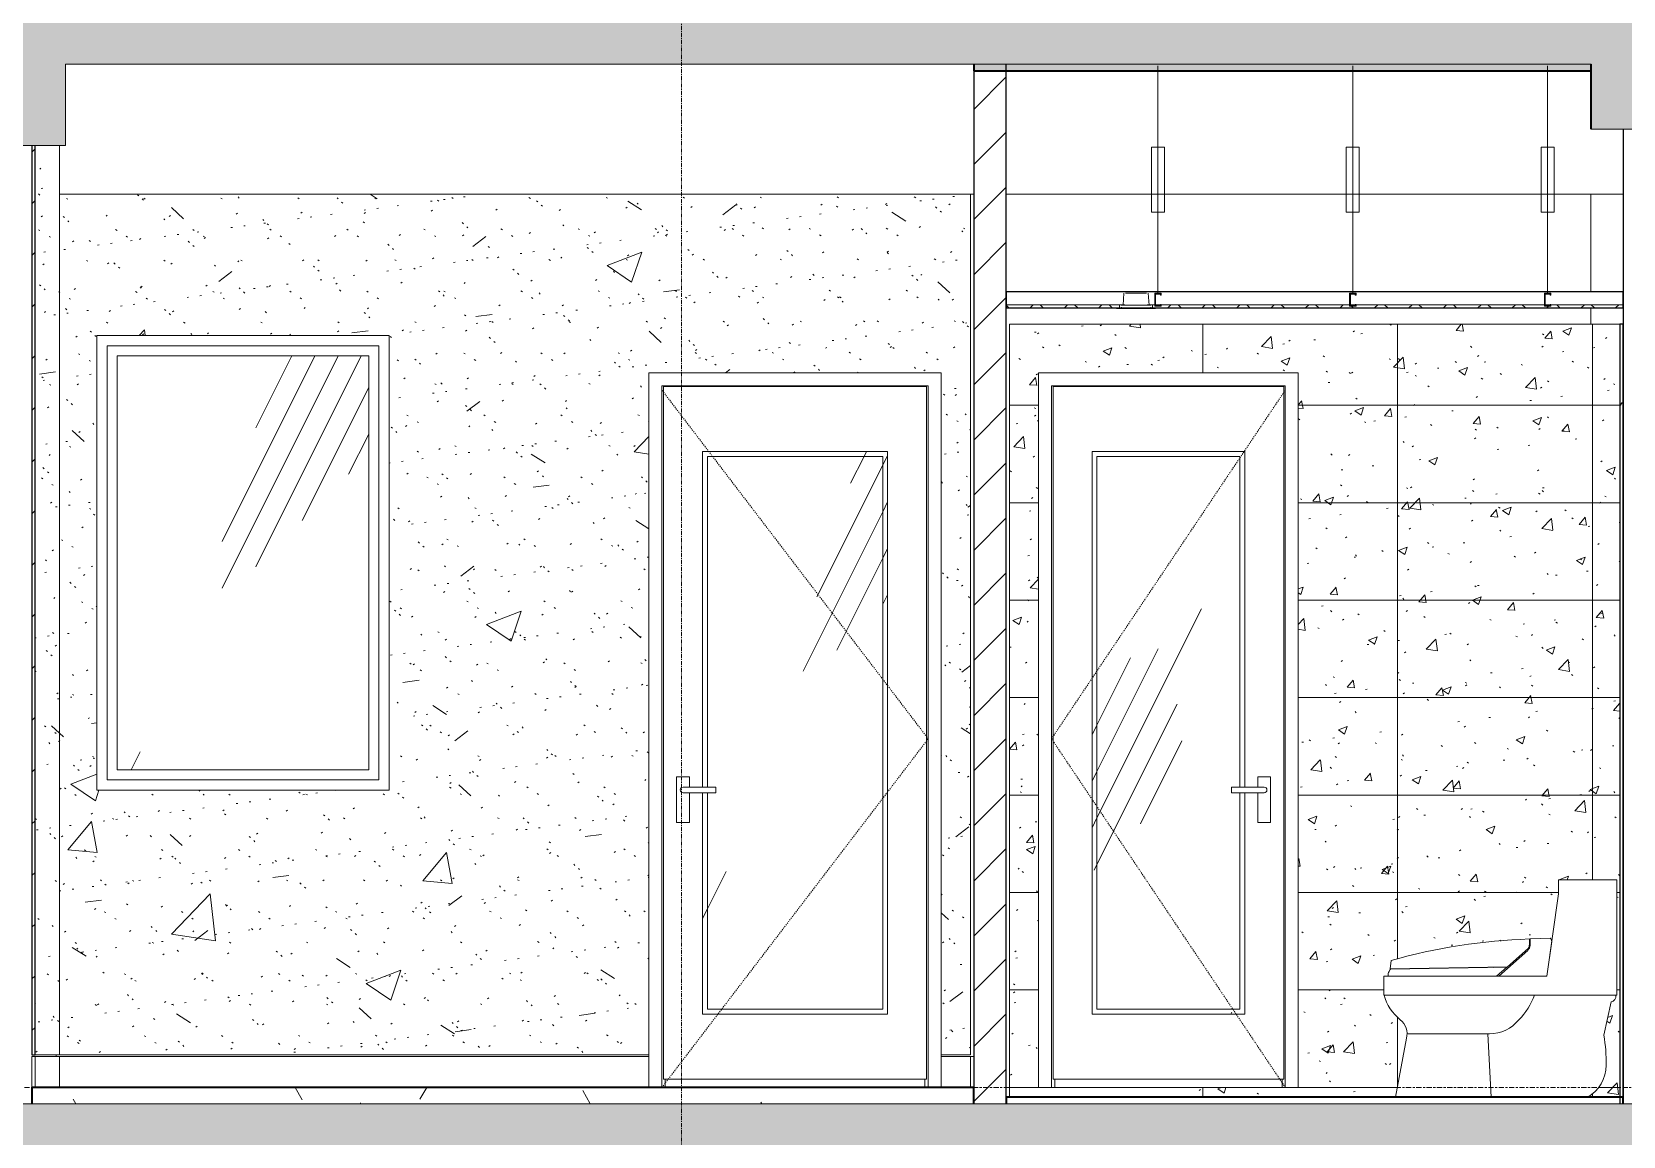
# Model space of a CAD drawing. Header units: millimetres. Extents: x -92143 to -2058, y -8802 to 35300.
# Drawn here: x -53437 to -48537, y 8850 to 12250 of the extents above; entities that cross this region are included whole.
import ezdxf

# ---------------------------------------------------------------- set-up
doc = ezdxf.new("R2010")
doc.units = ezdxf.units.MM
for name, pattern in [('Centre', [31.75, 6.35, -4.7625, 15.875, -4.7625]), ('Dash', [6.35, 3.175, -3.175]), ('Grid Line', [22.225, 12.7, -3.175, 3.175, -3.175])]:
    doc.linetypes.add(name, pattern=pattern)
for name, color, linetype, lineweight in [('0-1', 7, 'Continuous', 5), ('A-CLNG-1', 250, 'Continuous', 25), ('A-CLNG-2', 7, 'Continuous', 9), ('A-CLNG-PATT-1', 9, 'Continuous', 9), ('A-DETL-GENF', 92, 'Continuous', 9), ('A-DETL-GENF-1', 7, 'Continuous', 9), ('A-DETL-GENF-HDLN-1', 7, 'Dash', 9), ('A-DETL-GENF-HDLN-2', 1, 'Continuous', 9), ('A-DETL-THIN', 151, 'Continuous', 9), ('A-DOOR', 31, 'Continuous', 9), ('A-DOOR-1', 7, 'Continuous', 9), ('A-FLOR-1', 10, 'Continuous', 35), ('A-FLOR-HRAL', 11, 'Continuous', 9), ('A-FLOR-HRAL-1', 253, 'Continuous', 18), ('A-FLOR-HRAL-2', 9, 'Continuous', 9), ('A-FLOR-LEVL-2', 51, 'Centre', 9), ('A-FLOR-PATT-1', 7, 'Continuous', 9), ('A-FLOR-PATT-2', 67, 'Continuous', 9), ('A-GLAZ', 151, 'Continuous', 9), ('A-GLAZ-1', 7, 'Continuous', 9), ('A-WALL-1', 7, 'Continuous', 9), ('A-WALL-2', 250, 'Continuous', 25), ('A-WALL-PATT-1', 7, 'Continuous', 9), ('A-WALL-PATT-2', 9, 'Continuous', 9), ('E-LITE-EQPM', 33, 'Continuous', 9), ('E-LITE-EQPM-1', 7, 'Continuous', 9), ('I-WALL-1', 250, 'Continuous', 25), ('I-WALL-2', 7, 'Continuous', 9), ('P-SANR-FIXT', 6, 'Continuous', 9), ('P-SANR-FIXT-1', 7, 'Continuous', 9), ('S-BEAM-1', 12, 'Continuous', 5), ('S-BEAM-2', 7, 'Continuous', 9), ('S-BEAM-3', 10, 'Continuous', 35), ('S-COLS-1', 7, 'Continuous', 9), ('S-GRID-1', 1, 'Grid Line', 9)]:
    doc.layers.add(name, color=color, linetype=linetype, lineweight=lineweight)
pattern_1 = [(0, (-51987.05, 14125), (609.6, 152.4), [50.292, -406.908, 50.292, -406.908, -2438.4]), (0, (-51987.05, 14125), (609.6, 152.4), [-914.4, 50.292, -864.108, 50.292, -406.908, -1066.8]), (0, (-51987.05, 14125), (609.6, 152.4), [-2286, 50.292, -254.508, 50.292, -711.708]), (120, (-51758.45, 14201.2), (-436.7823, 451.729), [50.292, -406.908, 50.292, -2845.308]), (120, (-51758.45, 14201.2), (-436.7823, 451.729), [-507.492, -406.908, 50.292, -864.108, -1524]), (120, (-51758.45, 14201.2), (-436.7823, 451.729), [-1828.8, 50.292, -406.908, 50.292, -1016.508]), (120, (-51758.45, 14201.2), (-436.7823, 451.729), [-2336.292, -254.508, 50.292, -711.708]), (240, (-51682.25, 14506), (-172.8177, -604.129), [50.292, -406.908, 50.292, -406.908, -2438.4]), (240, (-51682.25, 14506), (-172.8177, -604.129), [-914.4, 50.292, -864.108, 50.292, -406.908, -1066.8]), (240, (-51682.25, 14506), (-172.8177, -604.129), [-2286, 50.292, -254.508, 50.292, -711.708])]
pattern_2 = [(50, (-51987.05, 14125), (1093.1, -95.63), [114.3, -1257.3]), (355, (-51987, 14125), (-211.46, 1146.34), [91.44, -1005.84]), (100.45, (-51896, 14117), (881.66, 1050.7), [97.14, -1068.54]), (46.184, (-51987, 14429.8), (1626.47, -252.26), [171.45, -1885.95]), (96.636, (-51851.5, 14408.8), (1424.4, 1484.57), [145.7, -1602.8]), (351.184, (-51987, 14429.8), (1424.43, 1484.55), [137.16, -1508.76]), (21, (-51834.65, 14353.6), (909.69, -613.59), [114.3, -1257.3]), (326, (-51834.7, 14353.6), (370.81, 1105.13), [91.44, -1005.84]), (71.45, (-51758.8, 14302.5), (1280.5, 491.53), [97.14, -1068.54]), (37.5, (-51987.05, 14125), (18.53, 507.33), [50.29, -943.356, 50.29, -970.79, -1009.65]), (37.5, (-51987.05, 14125), (18.53, 507.33), [-2014.73, 50.29, -959.36]), (7.5, (-51987.05, 14125), (400.92, 601.084), [50.29, -531.876, 50.29, -920.496, -384.81]), (7.5, (-51987.05, 14125), (400.92, 601.084), [-1552.96, 50.29, -334.52]), (327.5, (-52326.9, 14125), (813.545, -34.374), [50.29, -330.71, 50.29, -1138.43, -1577.34]), (327.5, (-52326.9, 14125), (813.545, -34.374), [-1569.72, 50.29, -1527.05]), (317.5, (-52479.3, 14125), (888.78, 152.56), [50.29, -445.01, 50.29, -739.14, -1120.14]), (317.5, (-52479.3, 14125), (888.78, 152.56), [-1284.73, 50.29, -1069.85])]
pattern_3 = [(37.5, (-51987.05, 14125), (-4.7995, 146.824), [5.029, -110.795, 5.029, -124.511, -123.825]), (37.5, (-51987.05, 14125), (-4.7995, 146.824), [-245.364, 5.029, -118.796]), (7.5, (-51987.05, 14125), (134.8574, 215.047), [5.029, -57.455, 5.029, -99.365, -40.005]), (7.5, (-51987.05, 14125), (134.8574, 215.047), [-166.878, 5.029, -34.976]), (327.5, (-52080.78, 14125), (237.2978, 0.4316), [5.029, -33.071, 5.029, -132.131, -179.07]), (327.5, (-52080.78, 14125), (237.2978, 0.4316), [-175.26, 5.029, -174.041]), (317.5, (-52080.78, 14125), (229.067, 66.879), [5.029, -14.021, 5.029, -84.887, -102.87]), (317.5, (-52080.78, 14125), (229.067, 66.879), [-108.966, 5.029, -97.841])]
pattern_4 = [(63.435, (-51796.6, 14220.2), (-766.75, 2300.24), [952.5, -571.5, 952.5, -571.5, -1211.7]), (63.435, (-51796.6, 14220.2), (-766.75, 2300.24), [-3048, 381, -830.7]), (63.435, (-51844.2, 14267.9), (-766.75, 2300.24), [762, -952.5, 571.5, -571.5, -1402.2]), (63.435, (-51844.2, 14267.9), (-766.75, 2300.24), [-2857.5, 666.75, -735.46]), (63.435, (-51844.2, 14410.8), (-766.75, 2300.24), [571.5, -1143, 381, -571.5, -1592.7]), (63.435, (-51844.2, 14410.8), (-766.75, 2300.24), [-2667, 857.25, -735.46]), (63.435, (-51701.3, 14267.9), (-766.75, 2300.24), [571.5, -1143, 476.25, -2068.96]), (63.435, (-51558.4, 14410.8), (-766.75, 2300.24), [285.75, -1428.75, 190.5, -2354.7]), (63.435, (-51796.6, 14648.9), (-766.75, 2300.24), [190.5, -1428.75, 190.5, -762, -1687.96]), (63.435, (-51796.6, 14648.9), (-766.75, 2300.24), [-2571.75, 476.25, -1211.7]), (63.435, (-50939.3, 14506), (-766.75, 2300.24), [952.5, -1428.75, 1143, -754.5]), (63.435, (-50939.3, 14363.1), (-766.75, 2300.24), [1333.5, -952.5, 1428.75, -564]), (63.435, (-50844, 14410.8), (-766.75, 2300.24), [1524, -762, 1143, -830.7]), (63.435, (-50701.2, 14553.6), (-766.75, 2300.24), [952.5, -1333.5, 762, -1211.7]), (63.435, (-50844, 14839.4), (-766.75, 2300.24), [476.25, -1905, 571.5, -1306.96]), (63.435, (-50558.3, 14696.5), (-766.75, 2300.24), [381, -1905, 381, -1592.7])]

# ---------------------------------------------------------------- blocks, each defined once
blk = doc.blocks.new('NCV_TKTC_KET CAU_rvt-1-TKCS_MẶT CẮT E')
at = {"layer": 'A-FLOR-PATT-1'}
h = blk.add_hatch(color=256, dxfattribs=at)
h.paths.add_polyline_path([(-48635.6, 12130), (-48635.6, 12150), (-50536.9, 12150), (-50536.9, 12130), (-48844.9, 12130)])
h.paths.add_polyline_path([(-73236.9, 12130), (-73236.9, 12150), (-75336.9, 12150), (-75336.9, 12130), (-73352.2, 12130)])
h.paths.add_polyline_path([(-20336.9, 12130), (-20336.9, 12150), (-22235.3, 12150), (-22235.3, 12130), (-20484.2, 12130)])
h.paths.add_polyline_path([(-66936.9, 12130), (-65032.3, 12130), (-65032.3, 12150), (-66936.9, 12150)])
h.paths.add_polyline_path([(-22435.3, 12130), (-22435.3, 12150), (-22438.4, 12150), (-22438.4, 12130)])
h.paths.add_polyline_path([(-28536.9, 12130), (-28536.9, 12150), (-30435.3, 12150), (-30435.3, 12130), (-28807.5, 12130)])
h.paths.add_polyline_path([(-58736.9, 12130), (-56833.3, 12130), (-56833.3, 12150), (-58736.9, 12150)])
h.paths.add_polyline_path([(-30635.3, 12130), (-30635.3, 12150), (-30638.4, 12150), (-30638.4, 12130)])
h.paths.add_polyline_path([(-40434.4, 12130), (-40434.4, 12150), (-42336.9, 12150), (-42336.9, 12130), (-40521.7, 12130)])
h.paths.add_polyline_path([(-48435.6, 12130), (-48433.3, 12130), (-48433.3, 12150), (-48435.6, 12150)])
at = {"layer": 'S-BEAM-1'}
blk.add_hatch(color=256, dxfattribs=at).paths.add_polyline_path([(-48636.9, 11950), (-48635.6, 11950), (-48636.9, 12065)])
at = {"layer": 'A-FLOR-1'}
for p, q in [((-50536.9, 12150), (-50536.9, 12130)), ((-50536.9, 12130), (-48635.6, 12130))]:
    blk.add_line(p, q, dxfattribs=at)
at = {"layer": 'S-BEAM-2'}
for p, q in [((-51736.9, 11750), (-53351.9, 11750)), ((-50536.9, 11750), (-51736.9, 11750)), ((-48536.9, 11750), (-50436.9, 11750))]:
    blk.add_line(p, q, dxfattribs=at)
at = {"layer": 'S-BEAM-3'}
blk.add_line((-48636.9, 12150), (-48636.9, 11950), dxfattribs=at)
blk = doc.blocks.new('DOOR_CW_01 CANH MO-PANEL KINH - DIW_01-900x2200-CỬA GỖ VÂN LAMINATE-V164-TKCS_MẶT CẮT E')
at = {"layer": 'A-DETL-GENF-HDLN-2'}
h = blk.add_hatch(dxfattribs=at)
h.set_pattern_fill('FP_34', color=256, style=0, pattern_type=2)
h.set_pattern_definition(pattern_4)
h.paths.add_polyline_path([(-51356.9, 9226), (-50801.9, 9226), (-50801.9, 10958), (-51371.9, 10958), (-51371.9, 9924.5), (-51356.9, 9924.5), (-51356.9, 10943), (-50816.9, 10943), (-50816.9, 9241), (-51356.9, 9241), (-51356.9, 9907.5), (-51371.9, 9907.5), (-51371.9, 9226)])
h = blk.add_hatch(dxfattribs=at)
h.set_pattern_fill('FP_34', color=256, style=0, pattern_type=2)
h.set_pattern_definition(pattern_4)
h.paths.add_polyline_path([(-51311, 9241), (-50816.9, 9241), (-50816.9, 10943), (-51356.9, 10943), (-51356.9, 9924.5), (-51331.1, 9924.5), (-51331.1, 9907.5), (-51356.9, 9907.5), (-51356.9, 9241)])
at = {"layer": 'A-DETL-GENF-HDLN-1'}
for p, q in [((-50676.9, 10073.5), (-51496.9, 11147)), ((-51496.9, 9000), (-50676.9, 10073.5))]:
    blk.add_line(p, q, dxfattribs=at)
at = {"layer": 'A-DOOR-1'}
for p, q in [((-51496.9, 11160), (-51496.9, 9000)), ((-51496.9, 11160), (-50676.9, 11160)), ((-50681.9, 11158), (-51491.9, 11158)), ((-51491.9, 11158), (-51491.9, 9026)), ((-50681.9, 9026), (-50681.9, 11158)), ((-50676.9, 9000), (-50676.9, 11160)), ((-51371.9, 9924.5), (-51371.9, 10958)), ((-51371.9, 10958), (-50801.9, 10958)), ((-51356.9, 10943), (-51356.9, 9924.5)), ((-50816.9, 10943), (-51356.9, 10943)), ((-50816.9, 9241), (-50816.9, 10943)), ((-50801.9, 10958), (-50801.9, 9226)), ((-51412.2, 9956), (-51451.7, 9956)), ((-51451.7, 9956), (-51451.7, 9816)), ((-51412.2, 9924.5), (-51412.2, 9956)), ((-51356.9, 9924.5), (-51431.9, 9924.5)), ((-51356.9, 9907.5), (-51431.9, 9907.5)), ((-51412.2, 9816), (-51412.2, 9907.5)), ((-51371.9, 9226), (-51371.9, 9907.5)), ((-51356.9, 9924.5), (-51331.1, 9924.5)), ((-51356.9, 9907.5), (-51356.9, 9241)), ((-51331.1, 9907.5), (-51356.9, 9907.5)), ((-51331.1, 9924.5), (-51331.1, 9907.5)), ((-51451.7, 9816), (-51412.2, 9816)), ((-50801.9, 9226), (-51371.9, 9226)), ((-51356.9, 9241), (-50816.9, 9241)), ((-51536.9, 9095), (-51536.9, 9100)), ((-50636.9, 9100), (-50636.9, 9095)), ((-51491.9, 9026), (-50681.9, 9026)), ((-51486.9, 9026), (-51486.9, 9000)), ((-50686.9, 9026), (-50686.9, 9000))]:
    blk.add_line(p, q, dxfattribs=at)
for start, end in [(90, 180), (180, 270)]:
    blk.add_arc((-51431.9, 9916), 8.5, start, end, dxfattribs=at)
blk = doc.blocks.new('DOOR_CW_01 CANH MO-PANEL KINH - DIG_02-800x2200-CỬA NHÔM KÍNH-V165-TKCS_MẶT CẮT E')
at = {"layer": 'A-DETL-GENF-HDLN-2'}
h = blk.add_hatch(dxfattribs=at)
h.set_pattern_fill('FP_34', color=256, style=0, pattern_type=2)
h.set_pattern_definition(pattern_4)
h.paths.add_polyline_path([(-50172.3, 9226), (-49702.3, 9226), (-49702.3, 9907.5), (-49717.3, 9907.5), (-49717.3, 9241), (-50157.3, 9241), (-50157.3, 10943), (-49717.3, 10943), (-49717.3, 9924.5), (-49702.3, 9924.5), (-49702.3, 10958), (-50172.3, 10958), (-50172.3, 9241)])
h = blk.add_hatch(dxfattribs=at)
h.set_pattern_fill('FP_34', color=256, style=0, pattern_type=2)
h.set_pattern_definition(pattern_4)
h.paths.add_polyline_path([(-49717.3, 9241), (-49717.3, 9907.5), (-49743.2, 9907.5), (-49743.2, 9924.5), (-49717.3, 9924.5), (-49717.3, 10943), (-50157.3, 10943), (-50157.3, 9241), (-50078, 9241)])
at = {"layer": 'A-DETL-GENF-HDLN-1'}
for p, q in [((-50297.3, 10073.5), (-49577.3, 11147)), ((-49577.3, 9000), (-50297.3, 10073.5))]:
    blk.add_line(p, q, dxfattribs=at)
at = {"layer": 'A-DOOR-1'}
for p, q in [((-50297.3, 11160), (-50297.3, 9000)), ((-50297.3, 11160), (-49577.3, 11160)), ((-50292.3, 11158), (-50292.3, 9026)), ((-49582.3, 11158), (-50292.3, 11158)), ((-49582.3, 9026), (-49582.3, 11158)), ((-49577.3, 9000), (-49577.3, 11160)), ((-50172.3, 10958), (-49702.3, 10958)), ((-50172.3, 9226), (-50172.3, 10958)), ((-49717.3, 10943), (-50157.3, 10943)), ((-50157.3, 10943), (-50157.3, 9241)), ((-49717.3, 9924.5), (-49717.3, 10943)), ((-49702.3, 10958), (-49702.3, 9924.5)), ((-49662.1, 9956), (-49662.1, 9924.5)), ((-49622.6, 9956), (-49662.1, 9956)), ((-49622.6, 9816), (-49622.6, 9956)), ((-49743.2, 9924.5), (-49717.3, 9924.5)), ((-49743.2, 9907.5), (-49743.2, 9924.5)), ((-49717.3, 9907.5), (-49743.2, 9907.5)), ((-49642.3, 9924.5), (-49717.3, 9924.5)), ((-49717.3, 9241), (-49717.3, 9907.5)), ((-49642.3, 9907.5), (-49717.3, 9907.5)), ((-49702.3, 9907.5), (-49702.3, 9226)), ((-49662.1, 9907.5), (-49662.1, 9816)), ((-49662.1, 9816), (-49622.6, 9816)), ((-49702.3, 9226), (-50172.3, 9226)), ((-50157.3, 9241), (-49717.3, 9241)), ((-50292.3, 9026), (-49582.3, 9026)), ((-50287.3, 9000), (-50287.3, 9026)), ((-49587.3, 9000), (-49587.3, 9026))]:
    blk.add_line(p, q, dxfattribs=at)
for start, end in [(0, 90), (270, 0)]:
    blk.add_arc((-49642.3, 9916), 8.5, start, end, dxfattribs=at)
blk = doc.blocks.new('M_Fixed - 900 x 1400-V166-TKCS_MẶT CẮT E')
at = {"layer": 'A-GLAZ'}
h = blk.add_hatch(dxfattribs=at)
h.set_pattern_fill('FP_34', color=256, style=0, pattern_type=2)
h.set_pattern_definition(pattern_4)
h.paths.add_polyline_path([(-53173.9, 9978), (-52399.9, 9978), (-52399.9, 11252), (-53173.9, 11252), (-53173.9, 10752)])
at = {"layer": 'A-GLAZ-1'}
for p, q in [((-53204.9, 9947), (-53204.9, 11283)), ((-53204.9, 11283), (-52368.9, 11283)), ((-52368.9, 11283), (-52368.9, 9947)), ((-53173.9, 9978), (-53173.9, 11252)), ((-53173.9, 11252), (-52399.9, 11252)), ((-52399.9, 11252), (-52399.9, 9978)), ((-52399.9, 9978), (-53173.9, 9978)), ((-52368.9, 9947), (-53204.9, 9947))]:
    blk.add_line(p, q, dxfattribs=at)
blk = doc.blocks.new('TOILET - TOILET-348229-TKCS_MẶT CẮT E')
at = {"layer": 'P-SANR-FIXT-1'}
for p, q in [((-48735.6, 6238.8), (-48735.6, 6196.1)), ((-48556.6, 6238.8), (-48735.6, 6238.8)), ((-48556.6, 5884.5), (-48556.6, 6238.8)), ((-48735.6, 6196.1), (-48772.1, 5942.7)), ((-48892.8, 5971.6), (-48829.5, 6027.8)), ((-48825.8, 6040.7), (-48825.8, 6057.1)), ((-48762.2, 6059.4), (-48823, 6057.8)), ((-48772.1, 5942.7), (-48756.8, 6048.9)), ((-48756.8, 6048.9), (-48760.2, 6058.1)), ((-49251, 5991.3), (-49254.7, 5965.3)), ((-48830.9, 6022.1), (-48920.2, 5942.7)), ((-48772.1, 5942.7), (-49273.5, 5942.7)), ((-49273.5, 5942.7), (-49273.5, 5884.5)), ((-49260.4, 5950.7), (-49260.4, 5942.7)), ((-49260.4, 5942.7), (-48926.9, 5942.7)), ((-49254.7, 5965.3), (-48892.8, 5971.6)), ((-48894.8, 5970), (-49253.9, 5963.7)), ((-48926.9, 5942.7), (-48894.8, 5970)), ((-48920.2, 5942.7), (-48772.1, 5942.7)), ((-49273.5, 5884.5), (-48556.6, 5884.5)), ((-48559.8, 5884.5), (-48556.6, 5884.5)), ((-48596, 5760.8), (-48574.2, 5863.3)), ((-49204, 5751.5), (-49237.9, 5570)), ((-48948.9, 5764.9), (-49202.5, 5764.9)), ((-48943.9, 5570), (-48954.1, 5764.9))]:
    blk.add_line(p, q, dxfattribs=at)
for centre, radius, start, end in [((-48763.6, 4249.5), 1808.7, 91.9695, 105.6338), ((-48847.1, 6039.8), 24, 312.6549, 353.3451), ((-48850.1, 6040.7), 24.3, 328, 0), ((-50067.9, 6068.4), 1244.9, 358.5564, 359.5142), ((-48762.2, 6057.2), 2.2, 24.5161, 91.4839), ((-49228.4, 5943), 32.8, 140.9297, 166.5514), ((-49128.9, 5924.8), 150, 195.5839, 230.9413), ((-49003.8, 5954.4), 206.2, 314.8639, 340.1683), ((-48578.4, 5881.7), 18.9, 283, 8.4414), ((-49259.2, 5764.2), 56.7, 347.0587, 50.9413), ((-48948.9, 5881.3), 116.3, 270, 321.1214), ((-49152.3, 5674.2), 563, 359.4277, 8.8404), ((-48706, 5669.8), 116.7, 300.6227, 359.4277)]:
    blk.add_arc(centre, radius, start, end, dxfattribs=at)
blk = doc.blocks.new('LIC_10-ĐÈN LED DOWNLIGHT ÂM TRẦN_ P_6W_ ÁNH SÁNG 4000K - LIC_10-ĐÈN LED DOWNLIGHT ÂM TRẦN_ P_6W_ ÁNH SÁNG 4000K-812934-TKCS_MẶT CẮT E')
at = {"layer": 'E-LITE-EQPM-1'}
for p, q in [((-50074.5, 8045), (-50077, 8009)), ((-50004.5, 8045), (-50069.4, 8045)), ((-49996.9, 8009), (-49999.4, 8045)), ((-50096.9, 8000), (-50096.9, 7998)), ((-50096.9, 7998), (-50091, 7998)), ((-49976.9, 7998), (-50096.9, 7998)), ((-50095.8, 8000), (-50093.4, 8000)), ((-50093.3, 8000), (-50076.1, 8000)), ((-49982.9, 8000), (-50091, 8000)), ((-50087.9, 8009), (-50087.9, 8000)), ((-50085.5, 8000), (-50082.1, 8000)), ((-49991, 8009), (-50082.9, 8009)), ((-50082, 8002), (-50082, 8000)), ((-50081.1, 8000), (-50078, 8000)), ((-50073.6, 8000), (-50000.3, 8000)), ((-50060.6, 8000), (-50053.3, 8000)), ((-50020.5, 8000), (-50013.3, 8000)), ((-49997.7, 8000), (-49980.6, 8000)), ((-49995.3, 8000), (-49992.7, 8000)), ((-49991.9, 8000), (-49991.9, 8002)), ((-49991.8, 8000), (-49988.4, 8000)), ((-49985.9, 8000), (-49985.9, 8009)), ((-49982.9, 7998), (-49976.9, 7998)), ((-49980.5, 8000), (-49978.1, 8000)), ((-49976.9, 7998), (-49976.9, 8000))]:
    blk.add_line(p, q, dxfattribs=at)
blk = doc.blocks.new('Railing - Railing-915949-TKCS_MẶT CẮT E')
at = {"layer": 'A-FLOR-HRAL-1'}
for p, q in [((-50536.9, 5695), (-50546.9, 5695)), ((-50546.9, 5695), (-50546.9, 5600)), ((-50536.9, 5600), (-50536.9, 5695)), ((-50546.9, 5600), (-50536.9, 5600))]:
    blk.add_line(p, q, dxfattribs=at)
at = {"layer": 'A-FLOR-HRAL-2'}
for p, q in [((-50637, 5600), (-50637, 5695)), ((-50637, 5695), (-50546.9, 5695))]:
    blk.add_line(p, q, dxfattribs=at)
blk = doc.blocks.new('Railing - Railing-915950-TKCS_MẶT CẮT E')
at = {"layer": 'A-FLOR-HRAL-1'}
for p, q in [((-53426.9, 5695), (-53436.9, 5695)), ((-53436.9, 5695), (-53436.9, 5600)), ((-53426.9, 5600), (-53426.9, 5695)), ((-53436.9, 5600), (-53426.9, 5600))]:
    blk.add_line(p, q, dxfattribs=at)
at = {"layer": 'A-FLOR-HRAL-2'}
for p, q in [((-53426.9, 5695), (-53351.9, 5695)), ((-53351.9, 5600), (-53351.9, 5695)), ((-53351.9, 5695), (-51537, 5695)), ((-51537, 5695), (-51537, 5600))]:
    blk.add_line(p, q, dxfattribs=at)
blk = doc.blocks.new('NCV_TKTC_TANG 3 - 4_rvt-2-TKCS_MẶT CẮT E')
at = {"layer": 'A-CLNG-PATT-1'}
h = blk.add_hatch(dxfattribs=at)
h.set_pattern_fill('FP_4', color=256, style=0, pattern_type=2)
h.set_pattern_definition([(45, (-51987.05, 14125), (-53.033, 53.033), []), (135, (-51987.05, 14125), (-53.033, -53.033), [])])
h.paths.add_polyline_path([(-49359.4, 11400), (-48536.9, 11400), (-48536.9, 11410), (-48759.4, 11410), (-48759.4, 11405), (-48779.4, 11405), (-48779.4, 11410), (-49359.4, 11410), (-49359.4, 11405), (-49379.4, 11405), (-49379.4, 11410), (-49959.4, 11409), (-49959.4, 11405), (-49979.4, 11405), (-49979.4, 11410), (-49990.5, 11409), (-49990.5, 11400), (-49361.9, 11400)])
h.paths.add_polyline_path([(-50436.9, 11400), (-50083.4, 11400), (-50082.9, 11409), (-50436.9, 11410)])
h.paths.add_polyline_path([(-49376.9, 11407.5), (-49361.9, 11407.5), (-49361.9, 11410), (-49376.9, 11410)])
h.paths.add_polyline_path([(-49961.9, 11407.5), (-49961.9, 11410), (-49976.9, 11409), (-49976.9, 11407.5)])
h.paths.add_polyline_path([(-48776.9, 11407.5), (-48761.9, 11407.5), (-48761.9, 11410), (-48776.9, 11410)])
at = {"layer": 'A-FLOR-PATT-2'}
h = blk.add_hatch(dxfattribs=at)
h.set_pattern_fill('FP_2', color=256, style=0, pattern_type=2)
h.set_pattern_definition(pattern_1)
h.paths.add_polyline_path([(-50540.4, 8950), (-50536.9, 8950), (-50536.9, 9000), (-53436.9, 9000), (-53436.9, 8950), (-50694.5, 8950)])
at = {"layer": 'A-WALL-PATT-1'}
h = blk.add_hatch(dxfattribs=at)
h.set_pattern_fill('FP_5', color=256, style=0, pattern_type=2)
h.set_pattern_definition([(45, (-51987.05, 14125), (-79.5495, 79.5495), [])])
h.paths.add_polyline_path([(-53436.9, 9100), (-53426.9, 9100), (-53426.9, 11900), (-53436.9, 11900), (-53436.9, 9630.1)])
at = {"layer": 'A-WALL-PATT-2'}
h = blk.add_hatch(dxfattribs=at)
h.set_pattern_fill('FP_1', color=256, style=0, pattern_type=2)
h.set_pattern_definition([(45, (-51987.05, 14125), (-84.8528, 84.8528), [])])
h.paths.add_polyline_path([(-50536.9, 8950), (-50436.9, 8950), (-50436.9, 12150), (-50536.9, 12150), (-50536.9, 9021.3)])
h = blk.add_hatch(dxfattribs=at)
h.set_pattern_fill('FP_7', color=256, style=0, pattern_type=2)
h.set_pattern_definition(pattern_2)
h.paths.add_polyline_path([(-53426.9, 9100), (-53351.9, 9100), (-53351.9, 11900), (-53426.9, 11900), (-53426.9, 9630.1)])
h = blk.add_hatch(dxfattribs=at)
h.set_pattern_fill('FP_6', color=256, style=0, pattern_type=2)
h.set_pattern_definition(pattern_3)
h.paths.add_polyline_path([(-53426.9, 9100), (-53351.9, 9100), (-53351.9, 11900), (-53426.9, 11900), (-53426.9, 9630.1)])
h = blk.add_hatch(dxfattribs=at)
h.set_pattern_fill('FP_7', color=256, style=0, pattern_type=2)
h.set_pattern_definition(pattern_2)
h.paths.add_polyline_path([(-53351.9, 9100), (-51536.9, 9100), (-51536.9, 11200), (-50636.9, 11200), (-50636.9, 9100), (-50546.9, 9100), (-50546.9, 11750), (-53351.9, 11750), (-53351.9, 9630.1)])
h.paths.add_polyline_path([(-52336.9, 9915), (-53236.9, 9915), (-53236.9, 11315), (-52336.9, 11315), (-52336.9, 10847.5)])
h = blk.add_hatch(dxfattribs=at)
h.set_pattern_fill('FP_6', color=256, style=0, pattern_type=2)
h.set_pattern_definition(pattern_3)
h.paths.add_polyline_path([(-53351.9, 9100), (-51536.9, 9100), (-51536.9, 11200), (-50636.9, 11200), (-50636.9, 9100), (-50546.9, 9100), (-50546.9, 11750), (-53351.9, 11750), (-53351.9, 9630.1)])
h.paths.add_polyline_path([(-52336.9, 9915), (-53236.9, 9915), (-53236.9, 11315), (-52336.9, 11315), (-52336.9, 10847.5)])
h = blk.add_hatch(dxfattribs=at)
h.set_pattern_fill('FP_8', color=256, style=0, pattern_type=2)
h.set_pattern_definition([(50, (-51987.05, 14125), (273.276, -23.909), [28.575, -314.325]), (355, (-51987.05, 14125), (-52.865, 286.585), [22.86, -251.46]), (100.451, (-51964.28, 14123), (220.414, 262.675), [24.285, -267.135]), (46.184, (-51987.05, 14201.2), (406.619, -63.065), [42.863, -471.488]), (96.636, (-51953.17, 14195.94), (356.104, 371.141), [36.428, -400.703]), (351.184, (-51987.05, 14201.2), (356.107, 371.138), [34.29, -377.19]), (21, (-51948.95, 14182.15), (227.421, -153.398), [28.575, -314.325]), (326, (-51948.95, 14182.15), (92.703, 276.282), [22.86, -251.46]), (71.451, (-51930, 14169.37), (320.125, 122.882), [24.285, -267.135]), (37.5, (-51987.05, 14125), (4.6325, 126.8326), [5.029, -243.383, 5.029, -250.241, -252.412]), (37.5, (-51987.05, 14125), (4.6325, 126.8326), [-503.682, 5.029, -247.383]), (7.5, (-51987.05, 14125), (100.2292, 150.271), [5.029, -140.513, 5.029, -237.668, -96.202]), (7.5, (-51987.05, 14125), (100.2292, 150.271), [-388.239, 5.029, -91.173]), (327.5, (-52072.01, 14125), (203.3868, -8.5935), [5.029, -90.221, 5.029, -292.151, -394.335]), (327.5, (-52072.01, 14125), (203.3868, -8.5935), [-392.43, 5.029, -389.306]), (317.5, (-52110.11, 14125), (222.1944, 38.14), [5.029, -118.796, 5.029, -192.329, -280.035]), (317.5, (-52110.11, 14125), (222.1944, 38.14), [-321.183, 5.029, -275.006])])
h.paths.add_polyline_path([(-50426.9, 8970), (-49237.9, 8970), (-49202.5, 9164.1), (-49204, 9176.8), (-49208, 9188.5), (-49214.6, 9199.3), (-49246, 9231.2), (-49262.2, 9255.8), (-49273.5, 9284.5), (-49273.5, 9342.7), (-49260.4, 9342.7), (-49260.4, 9350.7), (-49253.9, 9363.7), (-48894.8, 9370), (-48926.9, 9342.7), (-48920.2, 9342.7), (-48826.5, 9427.8), (-48823.3, 9437), (-48823, 9457.8), (-48760.2, 9458.1), (-48756.8, 9448.9), (-48735.6, 9596.1), (-48735.6, 9638.8), (-48556.6, 9638.8), (-48556.6, 9284.5), (-48559.8, 9284.5), (-48562.9, 9271.1), (-48569.8, 9264.9), (-48574.2, 9263.3), (-48596, 9160.8), (-48590.8, 9114.8), (-48589.3, 9068.6), (-48592.6, 9042.4), (-48601.6, 9017.6), (-48616.1, 8995.4), (-48635.1, 8977.1), (-48647, 8970), (-48546.9, 8970), (-48546.9, 11350), (-50426.9, 11350), (-50426.9, 9021.3)])
h.paths.add_polyline_path([(-50078, 9000), (-50337.3, 9000), (-50337.3, 11200), (-49537.3, 11200), (-49537.3, 9000)])
h.paths.add_polyline_path([(-49254.7, 9365.3), (-49251, 9391.3), (-49090, 9427.8), (-48969.1, 9446.5), (-48825.8, 9457.1), (-48827.2, 9435.7), (-48830.9, 9426.5), (-48894.8, 9371.6), (-49253.9, 9365.3)])
h = blk.add_hatch(dxfattribs=at)
h.set_pattern_fill('FP_61', color=256, style=0, pattern_type=2)
h.set_pattern_definition([(0, (-50431.94, 9000), (0, 300), []), (90, (-50431.94, 9000), (-600, 4e-14), [])])
h.paths.add_polyline_path([(-50426.9, 8970), (-49237.9, 8970), (-49202.5, 9164.1), (-49204, 9176.8), (-49208, 9188.5), (-49214.6, 9199.3), (-49246, 9231.2), (-49262.2, 9255.8), (-49273.5, 9284.5), (-49273.5, 9342.7), (-49260.4, 9342.7), (-49260.4, 9350.7), (-49253.9, 9363.7), (-48894.8, 9370), (-48926.9, 9342.7), (-48920.2, 9342.7), (-48826.5, 9427.8), (-48823.3, 9437), (-48823, 9457.8), (-48760.2, 9458.1), (-48756.8, 9448.9), (-48735.6, 9596.1), (-48735.6, 9638.8), (-48556.6, 9638.8), (-48556.6, 9284.5), (-48559.8, 9284.5), (-48562.9, 9271.1), (-48569.8, 9264.9), (-48574.2, 9263.3), (-48596, 9160.8), (-48590.8, 9114.8), (-48589.3, 9068.6), (-48592.6, 9042.4), (-48601.6, 9017.6), (-48616.1, 8995.4), (-48635.1, 8977.1), (-48647, 8970), (-48546.9, 8970), (-48546.9, 11350), (-50426.9, 11350), (-50426.9, 9021.3)])
h.paths.add_polyline_path([(-50078, 9000), (-50337.3, 9000), (-50337.3, 11200), (-49537.3, 11200), (-49537.3, 9000)])
h.paths.add_polyline_path([(-49254.7, 9365.3), (-49251, 9391.3), (-49090, 9427.8), (-48969.1, 9446.5), (-48825.8, 9457.1), (-48827.2, 9435.7), (-48830.9, 9426.5), (-48894.8, 9371.6), (-49253.9, 9365.3)])
h = blk.add_hatch(dxfattribs=at)
h.set_pattern_fill('FP_2', color=256, style=0, pattern_type=2)
h.set_pattern_definition(pattern_1)
h.paths.add_polyline_path([(-48536.9, 8950), (-48536.9, 11350), (-48546.9, 11350), (-48546.9, 8950)])
at = {"layer": 'A-CLNG-1'}
for p, q in [((-48536.9, 11450), (-50436.9, 11450)), ((-50436.9, 11450), (-50436.9, 11400)), ((-48536.9, 11400), (-48536.9, 11450)), ((-50436.9, 11400), (-50091, 11400)), ((-49982.9, 11400), (-48536.9, 11400))]:
    blk.add_line(p, q, dxfattribs=at)
at = {"layer": 'A-CLNG-2'}
for p, q in [((-50071.5, 11410), (-50436.9, 11410)), ((-49979.1, 11410), (-50002.4, 11410)), ((-49960.1, 11410), (-49976.9, 11410)), ((-49379.1, 11410), (-49959.4, 11410)), ((-49360.1, 11410), (-49376.9, 11410)), ((-48779.1, 11410), (-49359.4, 11410)), ((-48760.1, 11410), (-48776.9, 11410)), ((-48536.9, 11410), (-48759.4, 11410))]:
    blk.add_line(p, q, dxfattribs=at)
at = {"layer": 'A-FLOR-1'}
for p, q in [((-50536.9, 9000), (-53436.9, 9000)), ((-53436.9, 9000), (-53436.9, 8950)), ((-50536.9, 8950), (-50536.9, 9000)), ((-48536.9, 8970), (-50436.9, 8970)), ((-50436.9, 8970), (-50436.9, 8950)), ((-48536.9, 8950), (-48536.9, 8970))]:
    blk.add_line(p, q, dxfattribs=at)
at = {"layer": 'A-WALL-1'}
for p, q in [((-53361.9, 9100), (-53361.9, 9095)), ((-51536.9, 9095), (-51536.9, 9100)), ((-50636.9, 9100), (-50636.9, 9095))]:
    blk.add_line(p, q, dxfattribs=at)
at = {"layer": 'A-WALL-2'}
for p, q in [((-50536.9, 12150), (-50536.9, 8950)), ((-50436.9, 8950), (-50436.9, 12150)), ((-48536.9, 11950), (-48536.9, 8950))]:
    blk.add_line(p, q, dxfattribs=at)
at = {"layer": 'I-WALL-1'}
for p, q in [((-53436.9, 11900), (-53436.9, 9100)), ((-53426.9, 9100), (-53426.9, 11900)), ((-48546.9, 11350), (-48546.9, 8950)), ((-48536.9, 11350), (-48546.9, 11350)), ((-48536.9, 8950), (-48536.9, 11350)), ((-53436.9, 9100), (-53426.9, 9100))]:
    blk.add_line(p, q, dxfattribs=at)
at = {"layer": 'I-WALL-2'}
for p, q in [((-53351.9, 9100), (-53351.9, 11900)), ((-50546.9, 9100), (-50546.9, 11750)), ((-48546.9, 11350), (-50426.9, 11350)), ((-50426.9, 11350), (-50426.9, 8970)), ((-53236.9, 9915), (-53236.9, 11315)), ((-53236.9, 11315), (-52336.9, 11315)), ((-52336.9, 11315), (-52336.9, 9915)), ((-51536.9, 9100), (-51536.9, 11200)), ((-51536.9, 11200), (-50636.9, 11200)), ((-50636.9, 11200), (-50636.9, 9100)), ((-50337.3, 9000), (-50337.3, 11200)), ((-50337.3, 11200), (-49537.3, 11200)), ((-49537.3, 11200), (-49537.3, 9000)), ((-52336.9, 9915), (-53236.9, 9915)), ((-53426.9, 9100), (-53351.9, 9100)), ((-53351.9, 9100), (-51536.9, 9100)), ((-50636.9, 9100), (-50546.9, 9100)), ((-49537.3, 9000), (-50337.3, 9000))]:
    blk.add_line(p, q, dxfattribs=at)
at = {"layer": 'S-COLS-1'}
for p, q in [((-48636.9, 11450), (-48636.9, 11750)), ((-48636.9, 11350), (-48636.9, 11400))]:
    blk.add_line(p, q, dxfattribs=at)
at = {"layer": 'A-DOOR'}
for name in ['DOOR_CW_01 CANH MO-PANEL KINH - DIW_01-900x2200-CỬA GỖ VÂN LAMINATE-V164-TKCS_MẶT CẮT E', 'DOOR_CW_01 CANH MO-PANEL KINH - DIG_02-800x2200-CỬA NHÔM KÍNH-V165-TKCS_MẶT CẮT E']:
    blk.add_blockref(name, (0, 0), dxfattribs=at)
at = {"layer": 'A-FLOR-HRAL'}
for name in ['Railing - Railing-915950-TKCS_MẶT CẮT E', 'Railing - Railing-915949-TKCS_MẶT CẮT E']:
    blk.add_blockref(name, (0, 3400), dxfattribs=at)
at = {"layer": 'A-GLAZ'}
blk.add_blockref('M_Fixed - 900 x 1400-V166-TKCS_MẶT CẮT E', (0, 0), dxfattribs=at)
at = {"layer": 'E-LITE-EQPM'}
blk.add_blockref('LIC_10-ĐÈN LED DOWNLIGHT ÂM TRẦN_ P_6W_ ÁNH SÁNG 4000K - LIC_10-ĐÈN LED DOWNLIGHT ÂM TRẦN_ P_6W_ ÁNH SÁNG 4000K-812934-TKCS_MẶT CẮT E', (0, 3400), dxfattribs=at)
at = {"layer": 'P-SANR-FIXT'}
blk.add_blockref('TOILET - TOILET-348229-TKCS_MẶT CẮT E', (0, 3400), dxfattribs=at)
blk = doc.blocks.new('Repeating Detail - THANH TREO TRẦN 700-V208-TKCS_MẶT CẮT E')
at = {"layer": 'A-DETL-GENF'}
for points in [[(-66377.4, 28405), (-66357.4, 28405), (-66357.4, 28411), (-66359.9, 28407.5), (-66374.9, 28407.5), (-66374.9, 28442.5), (-66359.9, 28442.5), (-66357.4, 28439), (-66357.4, 28445), (-66377.4, 28445)], [(-65777.4, 28405), (-65757.4, 28405), (-65757.4, 28411), (-65759.9, 28407.5), (-65774.9, 28407.5), (-65774.9, 28442.5), (-65759.9, 28442.5), (-65757.4, 28439), (-65757.4, 28445), (-65777.4, 28445)], [(-65177.4, 28405), (-65157.4, 28405), (-65157.4, 28411), (-65159.9, 28407.5), (-65174.9, 28407.5), (-65174.9, 28442.5), (-65159.9, 28442.5), (-65157.4, 28439), (-65157.4, 28445), (-65177.4, 28445)]]:
    blk.add_hatch(color=256, dxfattribs=at).paths.add_polyline_path(points)
for p, q in [((-66367.4, 28445), (-66367.4, 29145)), ((-65767.4, 28445), (-65767.4, 29145)), ((-65167.4, 28445), (-65167.4, 29145)), ((-66387.4, 28895), (-66347.4, 28895)), ((-66387.4, 28695), (-66387.4, 28895)), ((-66347.4, 28895), (-66347.4, 28695)), ((-65787.4, 28895), (-65747.4, 28895)), ((-65787.4, 28695), (-65787.4, 28895)), ((-65747.4, 28895), (-65747.4, 28695)), ((-65187.4, 28895), (-65147.4, 28895)), ((-65187.4, 28695), (-65187.4, 28895)), ((-65147.4, 28895), (-65147.4, 28695)), ((-66347.4, 28695), (-66387.4, 28695)), ((-65747.4, 28695), (-65787.4, 28695)), ((-65147.4, 28695), (-65187.4, 28695)), ((-66357.4, 28445), (-66377.4, 28445)), ((-66377.4, 28445), (-66377.4, 28405)), ((-66357.4, 28445), (-66377.4, 28445)), ((-66377.4, 28445), (-66377.4, 28405)), ((-66374.9, 28442.5), (-66359.9, 28442.5)), ((-66374.9, 28407.5), (-66374.9, 28442.5)), ((-66374.9, 28407.5), (-66374.9, 28442.5)), ((-66374.9, 28442.5), (-66359.9, 28442.5)), ((-66359.9, 28442.5), (-66359.9, 28439)), ((-66359.9, 28442.5), (-66359.9, 28439)), ((-66359.9, 28439), (-66357.4, 28439)), ((-66359.9, 28439), (-66357.4, 28439)), ((-66357.4, 28439), (-66357.4, 28445)), ((-66357.4, 28439), (-66357.4, 28445)), ((-65757.4, 28445), (-65777.4, 28445)), ((-65777.4, 28445), (-65777.4, 28405)), ((-65757.4, 28445), (-65777.4, 28445)), ((-65777.4, 28445), (-65777.4, 28405)), ((-65774.9, 28442.5), (-65759.9, 28442.5)), ((-65774.9, 28407.5), (-65774.9, 28442.5)), ((-65774.9, 28407.5), (-65774.9, 28442.5)), ((-65774.9, 28442.5), (-65759.9, 28442.5)), ((-65759.9, 28442.5), (-65759.9, 28439)), ((-65759.9, 28442.5), (-65759.9, 28439)), ((-65759.9, 28439), (-65757.4, 28439)), ((-65759.9, 28439), (-65757.4, 28439)), ((-65757.4, 28439), (-65757.4, 28445)), ((-65757.4, 28439), (-65757.4, 28445)), ((-65157.4, 28445), (-65177.4, 28445)), ((-65177.4, 28445), (-65177.4, 28405)), ((-65157.4, 28445), (-65177.4, 28445)), ((-65177.4, 28445), (-65177.4, 28405)), ((-65174.9, 28442.5), (-65159.9, 28442.5)), ((-65174.9, 28407.5), (-65174.9, 28442.5)), ((-65174.9, 28407.5), (-65174.9, 28442.5)), ((-65174.9, 28442.5), (-65159.9, 28442.5)), ((-65159.9, 28442.5), (-65159.9, 28439)), ((-65159.9, 28442.5), (-65159.9, 28439)), ((-65159.9, 28439), (-65157.4, 28439)), ((-65159.9, 28439), (-65157.4, 28439)), ((-65157.4, 28439), (-65157.4, 28445)), ((-65157.4, 28439), (-65157.4, 28445)), ((-66377.4, 28405), (-66357.4, 28405)), ((-66377.4, 28405), (-66357.4, 28405)), ((-66359.9, 28407.5), (-66374.9, 28407.5)), ((-66359.9, 28407.5), (-66374.9, 28407.5)), ((-66357.4, 28411), (-66359.9, 28411)), ((-66359.9, 28411), (-66359.9, 28407.5)), ((-66357.4, 28411), (-66359.9, 28411)), ((-66359.9, 28411), (-66359.9, 28407.5)), ((-66357.4, 28405), (-66357.4, 28411)), ((-66357.4, 28405), (-66357.4, 28411)), ((-65777.4, 28405), (-65757.4, 28405)), ((-65777.4, 28405), (-65757.4, 28405)), ((-65759.9, 28407.5), (-65774.9, 28407.5)), ((-65759.9, 28407.5), (-65774.9, 28407.5)), ((-65757.4, 28411), (-65759.9, 28411)), ((-65759.9, 28411), (-65759.9, 28407.5)), ((-65757.4, 28411), (-65759.9, 28411)), ((-65759.9, 28411), (-65759.9, 28407.5)), ((-65757.4, 28405), (-65757.4, 28411)), ((-65757.4, 28405), (-65757.4, 28411)), ((-65177.4, 28405), (-65157.4, 28405)), ((-65177.4, 28405), (-65157.4, 28405)), ((-65159.9, 28407.5), (-65174.9, 28407.5)), ((-65159.9, 28407.5), (-65174.9, 28407.5)), ((-65157.4, 28411), (-65159.9, 28411)), ((-65159.9, 28411), (-65159.9, 28407.5)), ((-65157.4, 28411), (-65159.9, 28411)), ((-65159.9, 28411), (-65159.9, 28407.5)), ((-65157.4, 28405), (-65157.4, 28411)), ((-65157.4, 28405), (-65157.4, 28411))]:
    blk.add_line(p, q, dxfattribs=at)

msp = doc.modelspace()

# ---------------------------------------------------------------- hatches: boundary and pattern name
at = {"layer": 'A-DETL-GENF-1'}
for points in [[(-17236.9, 11750), (-17236.9, 12350), (-78233.3, 12350), (-78233.3, 11750), (-77935.7, 11750), (-77935.7, 12150), (-73233.6, 12150), (-73233.6, 11950), (-73033.3, 11950), (-73033.3, 12150), (-70108.5, 12150), (-70108.5, 11900), (-69708.5, 11900), (-69708.5, 12150), (-65032.3, 12150), (-65032.3, 11950), (-64832.3, 11950), (-64832.3, 12150), (-61933.6, 12150), (-61933.6, 11900), (-61533.6, 11900), (-61533.6, 12150), (-56833.3, 12150), (-56833.3, 11950), (-56633.3, 11950), (-56633.3, 12150), (-53733.2, 12150), (-53733.2, 11900), (-53333.2, 11900), (-53333.2, 12150), (-48635.6, 12150), (-48635.6, 11950), (-48435.6, 11950), (-48435.6, 12150), (-45535.3, 12150), (-45535.3, 11900), (-45134.4, 11900), (-45134.4, 12150), (-40434.4, 12150), (-40434.4, 11950), (-40234.4, 11950), (-40234.4, 12150), (-37436.9, 12150), (-37436.9, 11900), (-37037.4, 11900), (-37037.4, 12150), (-33860.3, 12150), (-33860.3, 11900), (-33436.9, 11900), (-33436.9, 12150), (-30635.3, 12150), (-30635.3, 11950), (-30435.3, 11950), (-30435.3, 12150), (-25735.7, 12150), (-25735.7, 11900), (-25335.7, 11900), (-25335.7, 12150), (-22435.3, 12150), (-22435.3, 11950), (-22235.3, 11950), (-22235.3, 12150), (-17535.3, 12150), (-17535.3, 11750)], [(-77935.7, 8350), (-77935.7, 8750), (-73233.6, 8750), (-73233.6, 8550), (-73033.3, 8550), (-73033.3, 8750), (-70108.5, 8750), (-70108.5, 8500), (-69708.5, 8500), (-69708.5, 8750), (-65032.3, 8750), (-65032.3, 8550), (-64832.3, 8550), (-64832.3, 8750), (-61933.6, 8750), (-61933.6, 8500), (-61533.6, 8500), (-61533.6, 8750), (-56833.3, 8750), (-56833.3, 8550), (-56633.3, 8550), (-56633.3, 8750), (-53733.2, 8750), (-53733.2, 8500), (-53333.2, 8500), (-53333.2, 8750), (-48635.6, 8750), (-48635.6, 8550), (-48435.6, 8550), (-48435.6, 8750), (-45535.3, 8750), (-45535.3, 8500), (-45134.4, 8500), (-45134.4, 8750), (-40434.4, 8750), (-40434.4, 8550), (-40234.4, 8550), (-40234.4, 8750), (-37436.9, 8750), (-37436.9, 8500), (-37037.4, 8500), (-37037.4, 8750), (-33860.3, 8750), (-33860.3, 8500), (-33436.9, 8500), (-33436.9, 8750), (-30635.3, 8750), (-30635.3, 8550), (-30435.3, 8550), (-30435.3, 8750), (-25735.7, 8750), (-25735.7, 8500), (-25335.7, 8500), (-25335.7, 8750), (-22435.3, 8750), (-22435.3, 8550), (-22235.3, 8550), (-22235.3, 8750), (-17535.3, 8750), (-17535.3, 8350), (-17236.9, 8350), (-17236.9, 8950), (-78233.3, 8950), (-78233.3, 8350)]]:
    msp.add_hatch(color=256, dxfattribs=at).paths.add_polyline_path(points)

# ---------------------------------------------------------------- linework, layer by layer
at = {"layer": 'A-DETL-THIN'}
for p, q in [((-53333.2, 11900), (-53333.2, 12150)), ((-53333.2, 12150), (-48635.6, 12150)), ((-48635.6, 12150), (-48635.6, 11950)), ((-48635.6, 11950), (-48435.6, 11950)), ((-53733.2, 11900), (-53333.2, 11900)), ((-37037.4, 8950), (-78233.3, 8950))]:
    msp.add_line(p, q, dxfattribs=at)
at = {"layer": 'A-FLOR-LEVL-2'}
msp.add_line((-92142.8, 9000), (-5549.7, 9000), dxfattribs=at)
at = {"layer": 'S-GRID-1'}
msp.add_line((-51436.9, -3701.5), (-51436.9, 30542.5), dxfattribs=at)

# ---------------------------------------------------------------- block references
at = {"layer": '0-1'}
for name in ['NCV_TKTC_KET CAU_rvt-1-TKCS_MẶT CẮT E', 'NCV_TKTC_TANG 3 - 4_rvt-2-TKCS_MẶT CẮT E']:
    msp.add_blockref(name, (0, 0), dxfattribs=at)
at = {"layer": 'A-DETL-GENF'}
msp.add_blockref('Repeating Detail - THANH TREO TRẦN 700-V208-TKCS_MẶT CẮT E', (16397.9, -17000), dxfattribs=at)

doc.saveas('drawing.dxf')
